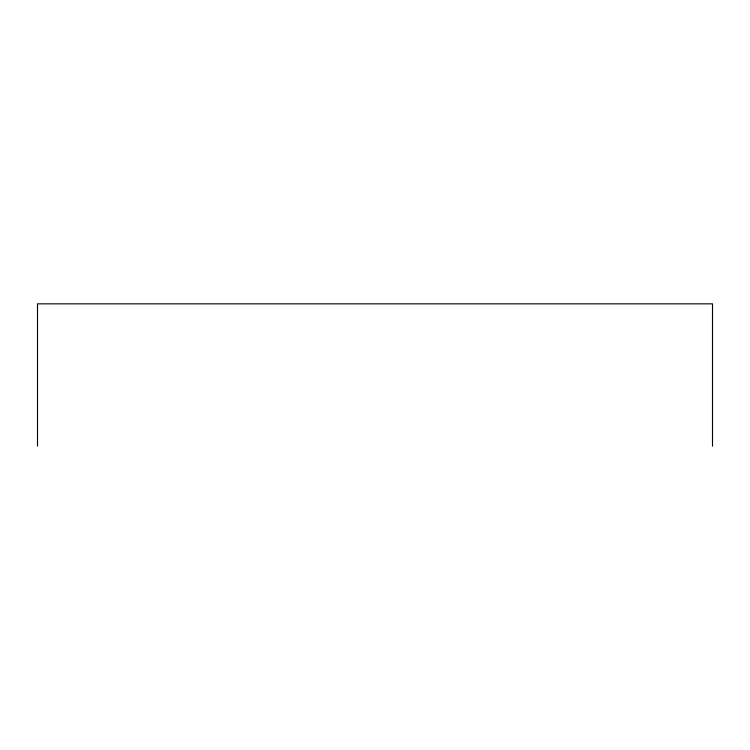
<?xml version="1.0" encoding="UTF-8"?>
<svg xmlns="http://www.w3.org/2000/svg" width="750" height="750" viewBox="0 0 750 750"><rect width="100%" height="100%" fill="white"/><g stroke="black" fill="none" stroke-linecap="round" stroke-linejoin="round"><path stroke-width="1.12" d="M712.5 446.156L712.5 303.844L37.5 303.844L37.5 446.156"/></g></svg>
